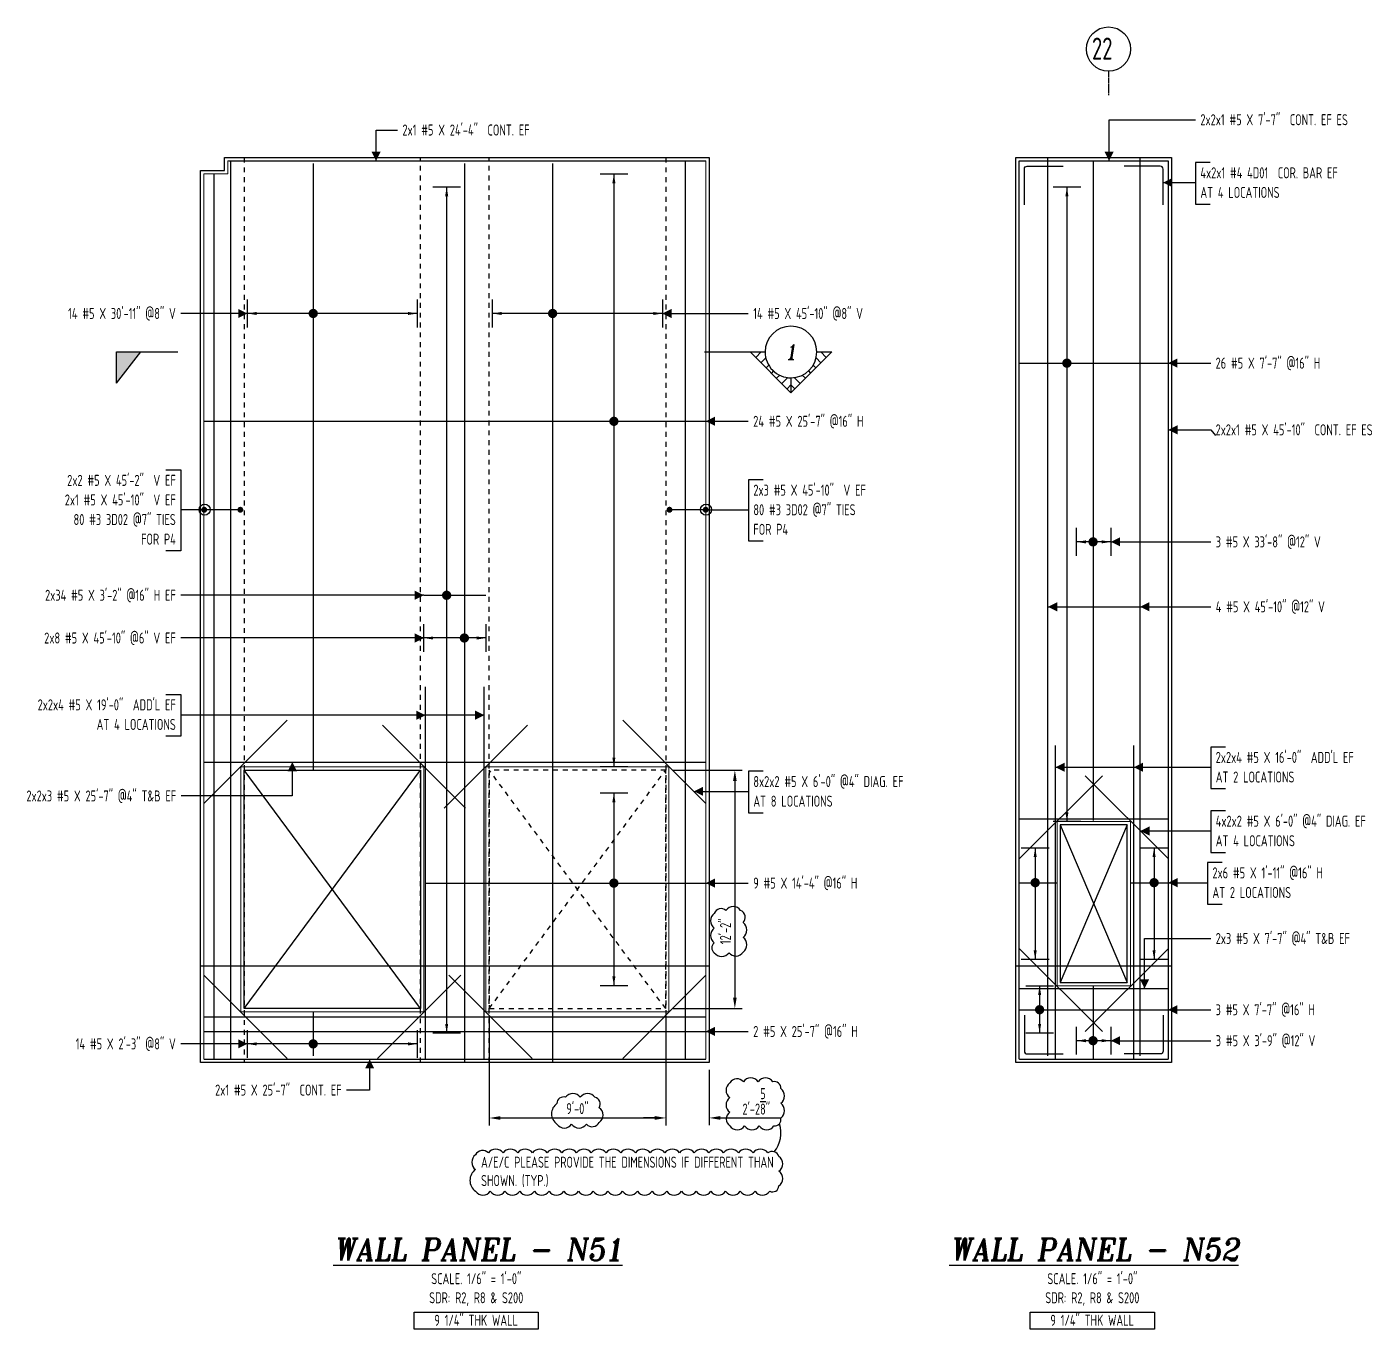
# Model space of a CAD drawing. Header units: inches. Extents: x -3675 to 33171, y -2273 to 1837.
# Drawn here: x 22789 to 23612, y 175 to 973 of the extents above; entities that cross this region are included whole.
import ezdxf
from ezdxf.enums import TextEntityAlignment as Align

# ---------------------------------------------------------------- set-up
doc = ezdxf.new("R2010")
doc.units = ezdxf.units.IN
doc.header["$MEASUREMENT"] = 0
doc.linetypes.add('HIDDEN', pattern=[6, 3, -3])
doc.linetypes.add('PHANTOM', pattern=[2.5, 1.25, -0.25, 0.25, -0.25, 0.25, -0.25])
doc.layers.get('0').update_dxf_attribs({"linetype": 'CONTINUOUS'})
doc.layers.get('Defpoints').update_dxf_attribs({"linetype": 'CONTINUOUS'})
for name, color, linetype in [('0-25', 7, 'CONTINUOUS'), ('0-25TEXT', 7, 'CONTINUOUS'), ('0-35', 3, 'CONTINUOUS'), ('0-35TEXT', 3, 'CONTINUOUS'), ('0-50', 10, 'CONTINUOUS'), ('3', 3, 'CONTINUOUS'), ('BAR-LBL', 2, 'CONTINUOUS'), ('DETAIL', 83, 'CONTINUOUS'), ('GRID', 8, 'PHANTOM'), ('Hatch', 253, 'CONTINUOUS'), ('hidden', 7, 'HIDDEN'), ('RANGELAY', 7, 'CONTINUOUS'), ('REBARS', 4, 'CONTINUOUS')]:
    doc.layers.add(name, color=color, linetype=linetype)
doc.layers.add('COVER', color=6, linetype='CONTINUOUS', lineweight=0, plot=False)
doc.styles.add('AR', font='ARCHQUIK.shx', dxfattribs={"width": 0.8})
doc.styles.add('ROMANT', font='romant')
doc.dimstyles.new('CADS_DIM_48', dxfattribs={"dimscale": 48, "dimtxt": 0.09375, "dimasz": 0.09375, "dimexe": 0.0625, "dimexo": 0.0625, "dimgap": 0.09375, "dimtad": 0, "dimtih": 1, "dimtoh": 1, "dimzin": 1, "dimdsep": 46, "dimlunit": 4, "dimtxsty": 'AR', "dimblk": 'CLOSED', "dimcen": 0.1875, "dimadec": 0, "dimazin": 0, "dimtfac": 1, "dimtofl": 0, "dimtmove": 0, "dimatfit": 1, "dimldrblk": 'DOTBLANK', "dimfxl": 1, "dimtzin": 0, "dimarcsym": 0})

# ---------------------------------------------------------------- blocks, each defined once
blk = doc.blocks.new('leadrblk')
blk.add_lwpolyline([(0, 0, 0, 1, 0), (1, 0, 1, 1, 0)], format="xyseb")
blk = doc.blocks.new('_DotBlank')
at = {"layer": '0-35', "color": 0, "lineweight": -2}
blk.add_line((-0.5, 0), (-1, 0), dxfattribs=at)
blk.add_circle((0, 0), 0.5, dxfattribs=at)
blk = doc.blocks.new('SECTARO')
at = {"linetype": 'Continuous'}
blk.add_line((33.32, 16.99), (20.13, 0), dxfattribs=at)
for p, q in [((33.32, 16.99), (33.32, 0)), ((33.32, 0), (0, 0))]:
    blk.add_line(p, q)
for points in [[(33.32, 0), (33.32, 16.99), (33.32, 0), (20.13, 0)], [(33.32, 16.99), (20.13, 0), (33.32, 0), (33.32, 16.99)]]:
    blk.add_solid(points, dxfattribs=at)
blk = doc.blocks.new('*X3')
at = {"color": 0, "linetype": 'Continuous'}
for p, q in [((-1.108, 0.278), (-1.075, 0.312)), ((-1.081, 0.217), (-1.031, 0.267)), ((-1.013, 0.197), (-0.986, 0.223)), ((-0.96, 0.161), (-0.942, 0.179)), ((-0.92, 0.112), (-0.898, 0.135)), ((-0.895, 0.05), (-0.854, 0.091)), ((-0.856, 0), (-0.81, 0.046)), ((-0.768, 0), (-0.765, 0.002))]:
    blk.add_line(p, q, dxfattribs=at)
blk = doc.blocks.new('*X2')
at = {"color": 0, "linetype": 'Continuous'}
for p, q in [((-1.108, 0.278), (-1.075, 0.312)), ((-0.96, 0.161), (-0.942, 0.179)), ((-0.856, 0), (-0.81, 0.046))]:
    blk.add_line(p, q, dxfattribs=at)
blk = doc.blocks.new('SECTNU')
at = {"linetype": 'Continuous'}
blk.add_line((-24.74, 0), (-32.81, 0), dxfattribs=at)
blk.add_line((0, 0), (-24.74, 0))
at = {"layer": '3'}
for p, q in [((-68.89, 0), (-46.81, 22.07)), ((-60.81, 0), (-68.89, 0))]:
    blk.add_line(p, q, dxfattribs=at)
at = {"layer": '3', "linetype": 'Continuous'}
blk.add_line((-46.81, 14), (-46.81, 22.07), dxfattribs=at)
at = {"layer": '3'}
for points in [[(-46.81, 22.07), (-24.74, 0), (-32.81, 0, 1)], [(-32.81, 0, 0.414214), (-46.81, 14)]]:
    blk.add_lwpolyline(points, format="xyb", dxfattribs=at)
for start, end in [(90, 180), (180, 0)]:
    blk.add_arc((-46.81, 0), 14, start, end, dxfattribs=at)
at = {"linetype": 'Continuous', "xscale": -64, "yscale": 64, "zscale": 64, "rotation": 359.9999999999999}
blk.add_blockref('*X3', (-117.73, 0), dxfattribs=at)
at = {"linetype": 'Continuous', "xscale": 64, "yscale": 64, "zscale": 64}
for name in ['*X3', '*X2']:
    blk.add_blockref(name, (24.1, 0), dxfattribs=at)
at = {"linetype": 'Continuous', "style": 'ROMANT', "oblique": 9, "width": 0.9}
blk.add_attdef('NO', text='', height=8, dxfattribs=at).set_placement((-46.81, 0), align=Align.MIDDLE)
blk = doc.blocks.new('*D411')
at = {"layer": 'Defpoints', "color": 0, "transparency": 16777216}
for p in [(23071.56, 371.56), (23179.56, 371.56), (23179.56, 304.59)]:
    blk.add_point(p, dxfattribs=at)
at = {"layer": 'DETAIL', "color": 0, "lineweight": -2, "transparency": 16777216}
for p, q in [((23071.56, 367.06), (23071.56, 300.09)), ((23179.56, 367.06), (23179.56, 300.09)), ((23078.31, 304.59), (23172.81, 304.59))]:
    blk.add_line(p, q, dxfattribs=at)
at = {"layer": 'DETAIL', "color": 0, "transparency": 16777216}
for points in [[(23078.31, 305.71), (23078.31, 303.46), (23071.56, 304.59)], [(23172.81, 305.71), (23172.81, 303.46), (23179.56, 304.59)]]:
    blk.add_solid(points, dxfattribs=at)
at = {"layer": 'DETAIL', "color": 0, "transparency": 16777216, "insert": (23125.56, 310.33), "char_height": 6.75, "attachment_point": 5, "style": 'AR'}
blk.add_mtext('9\'-0"', dxfattribs=at)
blk = doc.blocks.new('*D412')
at = {"layer": 'Defpoints', "color": 0, "transparency": 16777216}
for p in [(23179.56, 338.56), (23206.18, 338.56), (23206.18, 304.64)]:
    blk.add_point(p, dxfattribs=at)
at = {"layer": 'DETAIL', "color": 0, "lineweight": -2, "transparency": 16777216}
for p, q in [((23179.56, 334.06), (23179.56, 300.14)), ((23206.18, 334.06), (23206.18, 300.14)), ((23172.81, 304.64), (23166.06, 304.64)), ((23212.93, 304.64), (23250.25, 304.64))]:
    blk.add_line(p, q, dxfattribs=at)
at = {"layer": 'DETAIL', "color": 0, "transparency": 16777216}
for points in [[(23172.81, 305.76), (23172.81, 303.51), (23179.56, 304.64)], [(23212.93, 305.76), (23212.93, 303.51), (23206.18, 304.64)]]:
    blk.add_solid(points, dxfattribs=at)
at = {"layer": 'DETAIL', "color": 0, "transparency": 16777216, "insert": (23234.97, 314.76), "char_height": 6.75, "attachment_point": 5, "style": 'AR'}
blk.add_mtext('2\'-2{\\H1.000000x;\\S5/8;}"', dxfattribs=at)
blk = doc.blocks.new('*D413')
at = {"layer": 'Defpoints', "color": 0, "transparency": 16777216}
for p in [(23179.56, 517.56), (23179.56, 371.56), (23221.87, 371.56)]:
    blk.add_point(p, dxfattribs=at)
at = {"layer": 'DETAIL', "color": 0, "lineweight": -2, "transparency": 16777216}
for p, q in [((23184.06, 517.56), (23226.37, 517.56)), ((23221.87, 510.81), (23221.87, 378.31)), ((23184.06, 371.56), (23226.37, 371.56))]:
    blk.add_line(p, q, dxfattribs=at)
at = {"layer": 'DETAIL', "color": 0, "transparency": 16777216}
for points in [[(23220.75, 510.81), (23223, 510.81), (23221.87, 517.56)], [(23220.75, 378.31), (23223, 378.31), (23221.87, 371.56)]]:
    blk.add_solid(points, dxfattribs=at)
at = {"layer": 'DETAIL', "color": 0, "transparency": 16777216, "insert": (23216.13, 418.87), "char_height": 6.75, "attachment_point": 5, "rotation": 90, "style": 'AR'}
blk.add_mtext('12\'-2"', dxfattribs=at)
blk = doc.blocks.new('*U2863', base_point=(23440.75, 385.56))
at = {"layer": 'REBARS', "color": 0}
blk.add_lwpolyline([(23441.06, 385.56), (23441.06, 340.56)], dxfattribs=at)
blk = doc.blocks.new('rendmark')
at = {"color": 4}
blk.add_line((0, -3), (0, 3), dxfattribs=at)
blk = doc.blocks.new('rarrow')
at = {"color": 7}
blk.add_solid([(2, -0.33), (2, 0.33), (0, 0)], dxfattribs=at)
blk = doc.blocks.new('*U2926', base_point=(23452, 351.9))
at = {"layer": 'RANGELAY'}
blk.add_line((23452, 351.9), (23431, 351.9), dxfattribs=at)
at = {"layer": 'RANGELAY', "xscale": 2.834645669291339, "yscale": 2.834645669291339}
for name, p, rotation in [('rendmark', (23431, 351.9), 359.999996929531), ('rendmark', (23452, 351.9), 180), ('rarrow', (23431, 351.9), 359.999996929531), ('rarrow', (23452, 351.9), 180)]:
    blk.add_blockref(name, p, dxfattribs=dict(at, rotation=rotation))
blk = doc.blocks.new('VPM7621F0')
at = {"const_width": 1}
blk.add_lwpolyline([(-0.5, 0, 1), (0.5, 0, 1)], format="xyb", close=True, dxfattribs=at)
blk = doc.blocks.new('*U2845', base_point=(23396.13, 340.87))
at = {"layer": 'REBARS', "color": 0}
blk.add_lwpolyline([(23396.13, 340.56), (23487.13, 340.56)], dxfattribs=at)
blk = doc.blocks.new('*U2846', base_point=(23396.13, 890.25))
at = {"layer": 'REBARS', "color": 0}
blk.add_lwpolyline([(23396.13, 890.56), (23487.13, 890.56)], dxfattribs=at)
blk = doc.blocks.new('*U2478', base_point=(23395.57, 340.56))
at = {"layer": 'REBARS', "color": 0}
blk.add_lwpolyline([(23395.88, 340.56), (23395.88, 890.56)], dxfattribs=at)
blk = doc.blocks.new('*U3180', base_point=(23478.41, 470.06))
at = {"layer": 'RANGELAY'}
blk.add_line((23478.41, 470.06), (23478.41, 401.56), dxfattribs=at)
at = {"layer": 'RANGELAY', "xscale": 2.834645669291339, "yscale": 2.834645669291339}
for name, p, rotation in [('rendmark', (23478.41, 470.06), 269.9999999999999), ('rarrow', (23478.41, 470.06), 269.9999999999999), ('rarrow', (23478.41, 401.56), 89.999996929531), ('rendmark', (23478.41, 401.56), 89.999996929531)]:
    blk.add_blockref(name, p, dxfattribs=dict(at, rotation=rotation))
blk = doc.blocks.new('VPM762370')
at = {"const_width": 1}
blk.add_lwpolyline([(-0.5, 0, 1), (0.5, 0, 1)], format="xyb", close=True, dxfattribs=at)
blk = doc.blocks.new('*U2765', base_point=(23464.13, 448.34))
at = {"layer": 'REBARS', "color": 0}
blk.add_lwpolyline([(23464.13, 448.65), (23487.13, 448.65)], dxfattribs=at)
blk = doc.blocks.new('*U3181', base_point=(23405.66, 470.06))
at = {"layer": 'RANGELAY'}
blk.add_line((23405.66, 470.06), (23405.66, 401.56), dxfattribs=at)
at = {"layer": 'RANGELAY', "xscale": 2.834645669291339, "yscale": 2.834645669291339}
for name, p, rotation in [('rendmark', (23405.66, 470.06), 269.9999999999999), ('rarrow', (23405.66, 470.06), 269.9999999999999), ('rarrow', (23405.66, 401.56), 89.999996929531), ('rendmark', (23405.66, 401.56), 89.999996929531)]:
    blk.add_blockref(name, p, dxfattribs=dict(at, rotation=rotation))
blk = doc.blocks.new('VPM762450')
at = {"const_width": 1}
blk.add_lwpolyline([(-0.5, 0, 1), (0.5, 0, 1)], format="xyb", close=True, dxfattribs=at)
blk = doc.blocks.new('*U2766', base_point=(23396, 448.34))
at = {"layer": 'REBARS', "color": 0}
blk.add_lwpolyline([(23396, 448.65), (23419, 448.65)], dxfattribs=at)
blk = doc.blocks.new('*U2408', base_point=(23398.81, 343.56))
at = {"layer": 'REBARS', "color": 0}
blk.add_lwpolyline([(23399.06, 367.56), (23399.06, 345.56, 0.414214), (23400.81, 343.81), (23422.81, 343.81)], format="xyb", dxfattribs=at)
blk = doc.blocks.new('*U2409', base_point=(23484.2, 343.56))
at = {"layer": 'REBARS', "color": 0}
blk.add_lwpolyline([(23483.95, 367.56), (23483.95, 345.56, -0.414214), (23482.2, 343.81), (23460.2, 343.81)], format="xyb", dxfattribs=at)
blk = doc.blocks.new('*U2410', base_point=(23398.81, 887.56))
at = {"layer": 'REBARS', "color": 0}
blk.add_lwpolyline([(23399.06, 863.56), (23399.06, 885.56, -0.414213), (23400.81, 887.31), (23422.81, 887.31)], format="xyb", dxfattribs=at)
blk = doc.blocks.new('*U2848', base_point=(23396.13, 384.12))
at = {"layer": 'REBARS', "color": 0}
blk.add_lwpolyline([(23396.13, 383.81), (23487.13, 383.81)], dxfattribs=at)
blk = doc.blocks.new('*U2849', base_point=(23396.13, 487.5))
at = {"layer": 'REBARS', "color": 0}
blk.add_lwpolyline([(23396.13, 487.81), (23487.13, 487.81)], dxfattribs=at)
blk = doc.blocks.new('*U2147', base_point=(23465.69, 340.56))
at = {"layer": 'REBARS', "color": 0}
blk.add_lwpolyline([(23466, 340.56), (23466, 532.56)], dxfattribs=at)
blk = doc.blocks.new('*U2148', base_point=(23418.38, 340.56))
at = {"layer": 'REBARS', "color": 0}
blk.add_lwpolyline([(23418.07, 340.56), (23418.07, 532.56)], dxfattribs=at)
blk = doc.blocks.new('*U2257', base_point=(23487.35, 408.22))
at = {"layer": 'REBARS', "color": 0}
blk.add_lwpolyline([(23487.13, 408.44), (23436.22, 357.53)], dxfattribs=at)
blk = doc.blocks.new('*U2258', base_point=(23395.66, 408.22))
at = {"layer": 'REBARS', "color": 0}
blk.add_lwpolyline([(23395.88, 408.44), (23446.79, 357.53)], dxfattribs=at)
blk = doc.blocks.new('*U2259', base_point=(23395.66, 463.4))
at = {"layer": 'REBARS', "color": 0}
blk.add_lwpolyline([(23395.88, 463.18), (23446.79, 514.09)], dxfattribs=at)
blk = doc.blocks.new('*U2260', base_point=(23487.35, 463.4))
at = {"layer": 'REBARS', "color": 0}
blk.add_lwpolyline([(23487.13, 463.18), (23436.22, 514.09)], dxfattribs=at)
blk = doc.blocks.new('*U2847', base_point=(23396.13, 370.56))
at = {"layer": 'REBARS', "color": 0}
blk.add_lwpolyline([(23396.13, 370.87), (23487.13, 370.87)], dxfattribs=at)
blk = doc.blocks.new('*U2925', base_point=(23408.36, 385.56))
at = {"layer": 'RANGELAY'}
blk.add_line((23408.36, 385.56), (23408.36, 356.56), dxfattribs=at)
at = {"layer": 'RANGELAY', "xscale": 2.834645669291339, "yscale": 2.834645669291339}
for name, p, rotation in [('rendmark', (23408.36, 385.56), 269.9999999999999), ('rarrow', (23408.36, 385.56), 269.9999999999999), ('rarrow', (23408.36, 356.56), 89.999996929531), ('rendmark', (23408.36, 356.56), 89.999996929531)]:
    blk.add_blockref(name, p, dxfattribs=dict(at, rotation=rotation))
blk = doc.blocks.new('VPM762990')
at = {"const_width": 1}
blk.add_lwpolyline([(-0.5, 0, 1), (0.5, 0, 1)], format="xyb", close=True, dxfattribs=at)
blk = doc.blocks.new('*U2479', base_point=(23487.44, 340.56))
at = {"layer": 'REBARS', "color": 0}
blk.add_lwpolyline([(23487.13, 340.56), (23487.13, 890.56)], dxfattribs=at)
blk = doc.blocks.new('*U2411', base_point=(23484.2, 887.56))
at = {"layer": 'REBARS', "color": 0}
blk.add_lwpolyline([(23483.95, 863.56), (23483.95, 885.56, 0.414213), (23482.2, 887.31), (23460.2, 887.31)], format="xyb", dxfattribs=at)
blk = doc.blocks.new('*U2862', base_point=(23440.75, 890.66))
at = {"layer": 'REBARS', "color": 0}
blk.add_lwpolyline([(23441.06, 890.66), (23441.06, 486.66)], dxfattribs=at)
blk = doc.blocks.new('*U2924', base_point=(23452, 657.28))
at = {"layer": 'RANGELAY'}
blk.add_line((23452, 657.28), (23431, 657.28), dxfattribs=at)
at = {"layer": 'RANGELAY', "xscale": 2.834645669291339, "yscale": 2.834645669291339}
for name, p, rotation in [('rendmark', (23431, 657.28), 359.999996929531), ('rendmark', (23452, 657.28), 180), ('rarrow', (23431, 657.28), 359.999996929531), ('rarrow', (23452, 657.28), 180)]:
    blk.add_blockref(name, p, dxfattribs=dict(at, rotation=rotation))
blk = doc.blocks.new('VPM762BE0')
at = {"const_width": 1}
blk.add_lwpolyline([(-0.5, 0, 1), (0.5, 0, 1)], format="xyb", close=True, dxfattribs=at)
blk = doc.blocks.new('*U2844', base_point=(23396.13, 766.4))
at = {"layer": 'REBARS', "color": 0}
blk.add_lwpolyline([(23396.13, 766.71), (23487.13, 766.71)], dxfattribs=at)
blk = doc.blocks.new('*U2923', base_point=(23425.07, 874.56))
at = {"layer": 'RANGELAY'}
blk.add_line((23425.07, 874.56), (23425.07, 486.06), dxfattribs=at)
at = {"layer": 'RANGELAY', "xscale": 2.834645669291339, "yscale": 2.834645669291339}
for name, p, rotation in [('rendmark', (23425.07, 874.56), 269.9999999999999), ('rarrow', (23425.07, 874.56), 269.9999999999999), ('rendmark', (23425.07, 486.06), 89.999996929531), ('rarrow', (23425.07, 486.06), 89.999996929531)]:
    blk.add_blockref(name, p, dxfattribs=dict(at, rotation=rotation))
blk = doc.blocks.new('VPM762CE0')
at = {"const_width": 1}
blk.add_lwpolyline([(-0.5, 0, 1), (0.5, 0, 1)], format="xyb", close=True, dxfattribs=at)
blk = doc.blocks.new('*U2476', base_point=(23469.55, 342.56))
at = {"layer": 'REBARS', "color": 0}
blk.add_lwpolyline([(23469.86, 342.56), (23469.86, 892.56)], dxfattribs=at)
blk = doc.blocks.new('*U2477', base_point=(23413.17, 342.56))
at = {"layer": 'REBARS', "color": 0}
blk.add_lwpolyline([(23413.48, 342.56), (23413.48, 892.56)], dxfattribs=at)
blk = doc.blocks.new('*U2475', base_point=(23110.05, 888.87))
at = {"layer": 'REBARS', "color": 0}
blk.add_lwpolyline([(23110.36, 888.87), (23110.36, 338.87)], dxfattribs=at)
blk = doc.blocks.new('*U2922', base_point=(23177.56, 797.11))
at = {"layer": 'RANGELAY'}
blk.add_line((23177.56, 797.11), (23073.56, 797.11), dxfattribs=at)
at = {"layer": 'RANGELAY', "xscale": 2.834645669291339, "yscale": 2.834645669291339}
for name, p, rotation in [('rendmark', (23073.56, 797.11), 359.9999969295309), ('rendmark', (23177.56, 797.11), 179.9999999999999), ('rarrow', (23073.56, 797.11), 359.9999969295309), ('rarrow', (23177.56, 797.11), 179.9999999999999)]:
    blk.add_blockref(name, p, dxfattribs=dict(at, rotation=rotation))
blk = doc.blocks.new('VPM762EE0')
at = {"const_width": 1}
blk.add_lwpolyline([(-0.5, 0, 1), (0.5, 0, 1)], format="xyb", close=True, dxfattribs=at)
blk = doc.blocks.new('*U2876', base_point=(23032.11, 448.07))
at = {"layer": 'REBARS', "color": 0}
blk.add_lwpolyline([(23032.11, 448.39), (23204.11, 448.39)], dxfattribs=at)
blk = doc.blocks.new('*U2921', base_point=(23147.85, 503.56))
at = {"layer": 'RANGELAY'}
blk.add_line((23147.85, 503.56), (23147.85, 385.56), dxfattribs=at)
at = {"layer": 'RANGELAY', "xscale": 2.834645669291339, "yscale": 2.834645669291339}
for name, p, rotation in [('rendmark', (23147.85, 503.56), 269.9999999999999), ('rarrow', (23147.85, 503.56), 269.9999999999999), ('rarrow', (23147.85, 385.56), 89.999996929531), ('rendmark', (23147.85, 385.56), 89.999996929531)]:
    blk.add_blockref(name, p, dxfattribs=dict(at, rotation=rotation))
blk = doc.blocks.new('VPM762FE0')
at = {"const_width": 1}
blk.add_lwpolyline([(-0.5, 0, 1), (0.5, 0, 1)], format="xyb", close=True, dxfattribs=at)
blk = doc.blocks.new('*U2591', base_point=(22896.93, 357.25))
at = {"layer": 'REBARS', "color": 0}
blk.add_lwpolyline([(22896.93, 357.56), (23203.93, 357.56)], dxfattribs=at)
blk = doc.blocks.new('*U2584', base_point=(22896.93, 730.78))
at = {"layer": 'REBARS', "color": 0}
blk.add_lwpolyline([(22896.93, 731.09), (23203.93, 731.09)], dxfattribs=at)
blk = doc.blocks.new('*U2920', base_point=(23147.85, 882.56))
at = {"layer": 'RANGELAY'}
blk.add_line((23147.85, 882.56), (23147.85, 519.56), dxfattribs=at)
at = {"layer": 'RANGELAY', "xscale": 2.834645669291339, "yscale": 2.834645669291339}
for name, p, rotation in [('rendmark', (23147.85, 882.56), 269.9999999999999), ('rarrow', (23147.85, 882.56), 269.9999999999999), ('rendmark', (23147.85, 519.56), 89.999996929531), ('rarrow', (23147.85, 519.56), 89.999996929531)]:
    blk.add_blockref(name, p, dxfattribs=dict(at, rotation=rotation))
blk = doc.blocks.new('VPM763180')
at = {"const_width": 1}
blk.add_lwpolyline([(-0.5, 0, 1), (0.5, 0, 1)], format="xyb", close=True, dxfattribs=at)
blk = doc.blocks.new('*U2919', base_point=(23045.5, 874.56))
at = {"layer": 'RANGELAY'}
blk.add_line((23045.5, 874.56), (23045.5, 356.56), dxfattribs=at)
at = {"layer": 'RANGELAY', "xscale": 2.834645669291339, "yscale": 2.834645669291339}
for name, p, rotation in [('rendmark', (23045.5, 874.56), 269.9999999999999), ('rarrow', (23045.5, 874.56), 269.9999999999999), ('rarrow', (23045.5, 356.56), 89.999996929531), ('rendmark', (23045.5, 356.56), 89.999996929531)]:
    blk.add_blockref(name, p, dxfattribs=dict(at, rotation=rotation))
blk = doc.blocks.new('VPM763200')
at = {"const_width": 1}
blk.add_lwpolyline([(-0.5, 0, 1), (0.5, 0, 1)], format="xyb", close=True, dxfattribs=at)
blk = doc.blocks.new('*U2818', base_point=(23031.56, 624.28))
at = {"layer": 'REBARS', "color": 0}
blk.add_lwpolyline([(23031.56, 624.59), (23069.56, 624.59)], dxfattribs=at)
blk = doc.blocks.new('*U2474', base_point=(23056.03, 888.87))
at = {"layer": 'REBARS', "color": 0}
blk.add_lwpolyline([(23056.35, 888.87), (23056.35, 338.87)], dxfattribs=at)
blk = doc.blocks.new('*U2918', base_point=(23069.56, 598.44))
at = {"layer": 'RANGELAY'}
blk.add_line((23069.56, 598.44), (23031.56, 598.44), dxfattribs=at)
at = {"layer": 'RANGELAY', "xscale": 2.834645669291339, "yscale": 2.834645669291339}
for name, p, rotation in [('rendmark', (23031.56, 598.44), 359.999996929531), ('rendmark', (23069.56, 598.44), 180), ('rarrow', (23031.56, 598.44), 359.999996929531), ('rarrow', (23069.56, 598.44), 180)]:
    blk.add_blockref(name, p, dxfattribs=dict(at, rotation=rotation))
blk = doc.blocks.new('VPM763360')
at = {"const_width": 1}
blk.add_lwpolyline([(-0.5, 0, 1), (0.5, 0, 1)], format="xyb", close=True, dxfattribs=at)
blk = doc.blocks.new('*U2109', base_point=(22963.53, 888.87))
at = {"layer": 'REBARS', "color": 0}
blk.add_lwpolyline([(22963.84, 888.87), (22963.84, 517.87)], dxfattribs=at)
blk = doc.blocks.new('*U2917', base_point=(23027.56, 797.11))
at = {"layer": 'RANGELAY'}
blk.add_line((23027.56, 797.11), (22923.56, 797.11), dxfattribs=at)
at = {"layer": 'RANGELAY', "xscale": 2.834645669291339, "yscale": 2.834645669291339}
for name, p, rotation in [('rendmark', (22923.56, 797.11), 359.9999969295309), ('rendmark', (23027.56, 797.11), 179.9999999999999), ('rarrow', (22923.56, 797.11), 359.9999969295309), ('rarrow', (23027.56, 797.11), 179.9999999999999)]:
    blk.add_blockref(name, p, dxfattribs=dict(at, rotation=rotation))
blk = doc.blocks.new('VPM7634C0')
at = {"const_width": 1}
blk.add_lwpolyline([(-0.5, 0, 1), (0.5, 0, 1)], format="xyb", close=True, dxfattribs=at)
blk = doc.blocks.new('*U2916', base_point=(23204.18, 676.96))
at = {"layer": 'REBARS', "color": 0, "const_width": 1.8}
for points in [[(23181.87, 677.86, 1), (23181.87, 676.06, 1), (23181.87, 677.86)], [(23204, 676.06, 1), (23204, 677.86, 1), (23204, 676.06)]]:
    blk.add_lwpolyline(points, format="xyb", dxfattribs=at)
at = {"layer": 'REBARS', "color": 0}
blk.add_lwpolyline([(23204, 676.96), (23181.87, 676.96)], dxfattribs=at)
blk = doc.blocks.new('*U2473', base_point=(23192.05, 340.56))
at = {"layer": 'REBARS', "color": 0}
blk.add_lwpolyline([(23191.73, 340.56), (23191.73, 890.56)], dxfattribs=at)
blk = doc.blocks.new('*U2472', base_point=(22913.66, 340.56))
at = {"layer": 'REBARS', "color": 0}
blk.add_lwpolyline([(22913.35, 340.56), (22913.35, 890.56)], dxfattribs=at)
blk = doc.blocks.new('*U2517', base_point=(22903.6, 340.56))
at = {"layer": 'REBARS', "color": 0}
blk.add_lwpolyline([(22903.28, 340.56), (22903.28, 882.56)], dxfattribs=at)
blk = doc.blocks.new('*U2915', base_point=(22919.43, 676.96))
at = {"layer": 'REBARS', "color": 0, "const_width": 1.8}
for points in [[(22897.12, 677.86, 1), (22897.12, 676.06, 1), (22897.12, 677.86)], [(22919.25, 676.06, 1), (22919.25, 677.86, 1), (22919.25, 676.06)]]:
    blk.add_lwpolyline(points, format="xyb", dxfattribs=at)
at = {"layer": 'REBARS', "color": 0}
blk.add_lwpolyline([(22919.25, 676.96), (22897.12, 676.96)], dxfattribs=at)
blk = doc.blocks.new('*U2661', base_point=(22912.18, 890.25))
at = {"layer": 'REBARS', "color": 0}
blk.add_lwpolyline([(22912.18, 890.56), (23204.18, 890.56)], dxfattribs=at)
blk = doc.blocks.new('*U2590', base_point=(22897.18, 340.87))
at = {"layer": 'REBARS', "color": 0}
blk.add_lwpolyline([(22897.18, 340.56), (23204.18, 340.56)], dxfattribs=at)
blk = doc.blocks.new('*U2249', base_point=(23043.76, 494.44))
at = {"layer": 'REBARS', "color": 0}
blk.add_lwpolyline([(23043.98, 494.22), (23094.89, 545.14)], dxfattribs=at)
blk = doc.blocks.new('*U2250', base_point=(22896.71, 391.72))
at = {"layer": 'REBARS', "color": 0}
blk.add_lwpolyline([(22896.93, 391.94), (22947.85, 341.03)], dxfattribs=at)
blk = doc.blocks.new('*U2251', base_point=(22896.71, 497.4))
at = {"layer": 'REBARS', "color": 0}
blk.add_lwpolyline([(22896.93, 497.18), (22947.85, 548.09)], dxfattribs=at)
blk = doc.blocks.new('*U2252', base_point=(23057.36, 494.44))
at = {"layer": 'REBARS', "color": 0}
blk.add_lwpolyline([(23057.14, 494.22), (23006.23, 545.14)], dxfattribs=at)
blk = doc.blocks.new('*U2253', base_point=(23204.41, 391.72))
at = {"layer": 'REBARS', "color": 0}
blk.add_lwpolyline([(23204.18, 391.94), (23153.27, 341.03)], dxfattribs=at)
blk = doc.blocks.new('*U2254', base_point=(23204.41, 497.4))
at = {"layer": 'REBARS', "color": 0}
blk.add_lwpolyline([(23204.18, 497.18), (23153.27, 548.09)], dxfattribs=at)
blk = doc.blocks.new('*U2255', base_point=(23046.71, 391.72))
at = {"layer": 'REBARS', "color": 0}
blk.add_lwpolyline([(23046.93, 391.94), (23097.85, 341.03)], dxfattribs=at)
blk = doc.blocks.new('*U2256', base_point=(23054.41, 391.72))
at = {"layer": 'REBARS', "color": 0}
blk.add_lwpolyline([(23054.18, 391.94), (23003.27, 341.03)], dxfattribs=at)
blk = doc.blocks.new('*U2833', base_point=(22963.53, 369.56))
at = {"layer": 'REBARS', "color": 0}
blk.add_lwpolyline([(22963.84, 369.56), (22963.84, 342.56)], dxfattribs=at)
blk = doc.blocks.new('*U2914', base_point=(23027.56, 349.95))
at = {"layer": 'RANGELAY'}
blk.add_line((23027.56, 349.95), (22923.56, 349.95), dxfattribs=at)
at = {"layer": 'RANGELAY', "xscale": 2.834645669291339, "yscale": 2.834645669291339}
for name, p, rotation in [('rendmark', (22923.56, 349.95), 359.9999969295309), ('rendmark', (23027.56, 349.95), 179.9999999999999), ('rarrow', (22923.56, 349.95), 359.9999969295309), ('rarrow', (23027.56, 349.95), 179.9999999999999)]:
    blk.add_blockref(name, p, dxfattribs=dict(at, rotation=rotation))
blk = doc.blocks.new('VPM763CC0')
at = {"const_width": 1}
blk.add_lwpolyline([(-0.5, 0, 1), (0.5, 0, 1)], format="xyb", close=True, dxfattribs=at)
blk = doc.blocks.new('*U2588', base_point=(22896.93, 366.92))
at = {"layer": 'REBARS', "color": 0}
blk.add_lwpolyline([(22896.93, 366.61), (23203.93, 366.61)], dxfattribs=at)
blk = doc.blocks.new('*U2589', base_point=(22896.93, 522.19))
at = {"layer": 'REBARS', "color": 0}
blk.add_lwpolyline([(22896.93, 522.51), (23203.93, 522.51)], dxfattribs=at)
blk = doc.blocks.new('*U2690', base_point=(23032.25, 340.56))
at = {"layer": 'REBARS', "color": 0}
blk.add_lwpolyline([(23032.56, 340.56), (23032.56, 568.56)], dxfattribs=at)
blk = doc.blocks.new('*U2691', base_point=(23068.87, 340.56))
at = {"layer": 'REBARS', "color": 0}
blk.add_lwpolyline([(23068.56, 340.56), (23068.56, 568.56)], dxfattribs=at)

msp = doc.modelspace()

# ---------------------------------------------------------------- linework, layer by layer
at = {"layer": '0-25'}
for p, q in [((22921.55964, 371.55797), (23029.55964, 517.55842)), ((23029.55964, 371.55797), (22921.55964, 517.55842))]:
    msp.add_line(p, q, dxfattribs=at)
for points in [[(23462.00429, 484.05797), (23421.00429, 387.55797)], [(23421.00429, 484.05797), (23462.00429, 387.55797)]]:
    msp.add_lwpolyline(points, dxfattribs=at)
at = {"layer": '0-25TEXT'}
for points in [[(23450.89341, 890.55797), (23450.89341, 915.73575), (23503.74813, 915.73575)], [(23002.28671, 890.55797), (23002.28671, 909.43038), (23015.46179, 909.43038)], [(23512.74719, 889.59892), (23503.74813, 889.59892), (23503.74813, 864.1016), (23512.74719, 864.1016)], [(23483.94882, 877.22522), (23503.74813, 877.22522)], [(22923.55964, 797.11081), (22882.74685, 797.11081)], [(23177.55964, 797.11081), (23230.10891, 797.11081)], [(23487.05356, 766.71055), (23513.05356, 766.71055)], [(23204.10891, 731.09126), (23230.10891, 731.09126)], [(23487.12924, 725.88458), (23513.05356, 725.88458)], [(23513.05356, 725.88458), (23513.05356, 725.88458), (23516.05324, 722.50993), (23516.05324, 722.50993)], [(22873.74779, 701.33018), (22882.74685, 701.33018), (22882.74685, 651.83538), (22873.74779, 651.83538)], [(23239.18369, 695.33081), (23230.18464, 695.33081), (23230.18464, 657.83475), (23239.18369, 657.83475)], [(23452.00429, 657.28238), (23513.12929, 657.28238)], [(23031.55964, 624.59233), (22882.74685, 624.59233)], [(23413.47986, 617.55797), (23513.12929, 617.55796)], [(23031.55964, 598.44045), (22882.74685, 598.44045)], [(22873.74779, 563.9027), (22882.74685, 563.9027), (22882.74685, 538.40537), (22873.74779, 538.40537)], [(23068.55964, 551.15403), (22882.74685, 551.15403)], [(23522.12834, 531.70502), (23513.12929, 531.70502), (23513.12929, 506.2077), (23522.12834, 506.2077)], [(22951.03107, 522.50615), (22951.03107, 501.72554), (22882.97461, 501.72554)], [(23418.07093, 519.33132), (23513.12929, 519.33132)], [(23239.18369, 516.92055), (23230.18464, 516.92055), (23230.18464, 491.42323), (23239.18369, 491.42323)], [(23196.81383, 504.54685), (23230.18464, 504.54685)], [(23522.12834, 492.67133), (23513.12929, 492.67133), (23513.12929, 467.17401), (23522.12834, 467.17401)], [(23470.00726, 480.29763), (23513.12929, 480.29763)], [(23520.1191, 461.02663), (23511.12005, 461.02663), (23511.12005, 435.52931), (23520.1191, 435.52931)], [(23204.10891, 448.38582), (23230.10891, 448.38582)], [(23487.12929, 448.65293), (23511.12005, 448.65293)], [(23472.60094, 383.80701), (23472.60094, 414.48367), (23513.12929, 414.48367)], [(23487.05356, 370.87289), (23513.05356, 370.87289)], [(23204.10891, 357.56367), (23230.10891, 357.56367)], [(22923.55964, 349.95178), (22882.74685, 349.95178)], [(23452.00429, 351.90447), (23513.12929, 351.90447)], [(22998.37879, 340.55797), (22998.37879, 321.68555), (22984.22677, 321.68555)]]:
    msp.add_lwpolyline(points, dxfattribs=at)
at = {"layer": '0-35'}
for points in [[(22909.55964, 892.55797), (23206.18464, 892.55797), (23206.18464, 338.55797), (22894.93464, 338.55797), (22894.93464, 884.55797), (22909.55964, 884.55797)], [(23393.87929, 892.55797), (23489.12929, 892.55797), (23489.12929, 338.55797), (23393.87929, 338.55797)], [(22921.55964, 517.55842), (23029.55964, 517.55842), (23029.55964, 371.55797), (22921.55964, 371.55797)], [(23462.00429, 484.05797), (23421.00429, 484.05797), (23421.00429, 387.55797), (23462.00429, 387.55797)]]:
    msp.add_lwpolyline(points, close=True, dxfattribs=at)
at = {"layer": '0-50'}
for points in [[(23025.67796, 185.69915), (23101.5648, 185.69915), (23101.5648, 175.34279), (23025.67796, 175.34279)], [(23402.67991, 185.69915), (23478.56675, 185.69915), (23478.56675, 175.34279), (23402.67991, 175.34279)]]:
    msp.add_lwpolyline(points, close=True, dxfattribs=at)
msp.add_circle((23450.50738, 959.01421), 13.54592, dxfattribs=at)
at = {"layer": 'COVER'}
for points in [[(22911.55964, 890.55797), (23204.18464, 890.55797), (23204.18464, 340.55797), (22896.93464, 340.55797), (22896.93464, 882.55797), (22911.55964, 882.55797)], [(23395.87929, 890.55797), (23487.12929, 890.55797), (23487.12929, 340.55797), (23395.87929, 340.55797)], [(22919.55964, 519.55842), (23031.55964, 519.55842), (23031.55964, 369.55797), (22919.55964, 369.55797)], [(23181.55964, 519.55842), (23069.55964, 519.55842), (23069.55964, 369.55797), (23181.55964, 369.55797)], [(23464.00429, 486.05797), (23419.00429, 486.05797), (23419.00429, 385.55797), (23464.00429, 385.55797)]]:
    msp.add_lwpolyline(points, close=True, dxfattribs=at)
at = {"layer": 'DETAIL'}
for points in [[(23209.30032, 405.78008, 0.52056705), (23218.30032, 405.78008, 0.52056705), (23226.90107, 406.17933, 0.52056705), (23226.90107, 415.17933, 0.52056705), (23226.90107, 424.17933, 0.52056705), (23225.41265, 431.6909, 0.52056705), (23216.41265, 431.6909, 0.52056705), (23209.30032, 429.80323, 0.52056705), (23209.30032, 420.80323, 0.52056705), (23209.30032, 411.80323, 0.52056705)], [(23218.81705, 299.70765, 0.52056705), (23227.81705, 299.70765, 0.52056705), (23236.81705, 299.70765, 0.52056705), (23245.81705, 299.70765, 0.52056705), (23249.95323, 304.57148, 0.52056705), (23249.95323, 313.57148, 0.52056705), (23249.95323, 322.57148, 0.52056705), (23245.12777, 326.74602, 0.52056705), (23236.12777, 326.74602, 0.52056705), (23227.12777, 326.74602, 0.52056705), (23218.81705, 326.05675, 0.52056705), (23218.81705, 317.05675, 0.52056705), (23218.81705, 308.05675, 0.52056705)], [(23112.99892, 300.79726, 0.52056705), (23121.99892, 300.79726, 0.52056705), (23130.99892, 300.79726, 0.52056705), (23138.90378, 301.89239, 0.52056705), (23138.90378, 310.89239, 0.52056705), (23136.24957, 317.23819, 0.52056705), (23127.24957, 317.23819, 0.52056705), (23118.24957, 317.23819, 0.52056705), (23112.99892, 313.48884, 0.52056705)], [(23063.19925, 259.69241, 0.52056705), (23072.19925, 259.69241, 0.52056705), (23081.19925, 259.69241, 0.52056705), (23090.19925, 259.69241, 0.52056705), (23099.19925, 259.69241, 0.52056705), (23108.19925, 259.69241, 0.52056705), (23117.19925, 259.69241, 0.52056705), (23126.19925, 259.69241, 0.52056705), (23135.19925, 259.69241, 0.52056705), (23144.19925, 259.69241, 0.52056705), (23153.19925, 259.69241, 0.52056705), (23162.19925, 259.69241, 0.52056705), (23171.19925, 259.69241, 0.52056705), (23180.19925, 259.69241, 0.52056705), (23189.19925, 259.69241, 0.52056705), (23198.19925, 259.69241, 0.52056705), (23207.19925, 259.69241, 0.52056705), (23216.19925, 259.69241, 0.52056705), (23225.19925, 259.69241, 0.52056705), (23234.19925, 259.69241, 0.52056705), (23243.19925, 259.69241, 0.52056705), (23248.85992, 263.03174, 0.52056705), (23248.85992, 272.03174, 0.52056705), (23248.85992, 281.03174, 0.52056705), (23242.01945, 283.19126, 0.52056705), (23233.01945, 283.19126, 0.52056705), (23224.01945, 283.19126, 0.52056705), (23215.01945, 283.19126, 0.52056705), (23206.01945, 283.19126, 0.52056705), (23197.01945, 283.19126, 0.52056705), (23188.01945, 283.19126, 0.52056705), (23179.01945, 283.19126, 0.52056705), (23170.01945, 283.19126, 0.52056705), (23161.01945, 283.19126, 0.52056705), (23152.01945, 283.19126, 0.52056705), (23143.01945, 283.19126, 0.52056705), (23134.01945, 283.19126, 0.52056705), (23125.01945, 283.19126, 0.52056705), (23116.01945, 283.19126, 0.52056705), (23107.01945, 283.19126, 0.52056705), (23098.01945, 283.19126, 0.52056705), (23089.01945, 283.19126, 0.52056705), (23080.01945, 283.19126, 0.52056705), (23071.01945, 283.19126, 0.52056705), (23063.19925, 282.01146, 0.52056705), (23063.19925, 273.01146, 0.52056705)]]:
    msp.add_lwpolyline(points, format="xyb", close=True, dxfattribs=at)
msp.add_arc((23231.7549, 295.3793), 18.30116, 321.12055985, 18.09322676, dxfattribs=at)
at = {"layer": 'GRID', "lineweight": -3}
msp.add_lwpolyline([(23450.50738, 945.46829), (23450.50738, 930.52327)], dxfattribs=at)
at = {"layer": 'Hatch'}
for p, q in [((23206.18464, 397.55797), (22894.93464, 397.55797)), ((23489.12929, 397.55797), (23393.87929, 397.55797))]:
    msp.add_line(p, q, dxfattribs=at)
at = {"layer": 'hidden'}
for p, q in [((22921.55964, 892.55797), (22921.55964, 338.55797)), ((23029.55964, 338.55797), (23029.55964, 892.55797)), ((23071.55964, 338.55797), (23071.55964, 892.55797)), ((23179.55964, 892.55797), (23179.55964, 338.55797)), ((23179.55964, 371.55797), (23071.55964, 517.55842)), ((23071.55964, 371.55797), (23179.55964, 517.55842))]:
    msp.add_line(p, q, dxfattribs=at)
msp.add_lwpolyline([(23179.55964, 517.55842), (23071.55964, 517.55842), (23071.55964, 371.55797), (23179.55964, 371.55797)], close=True, dxfattribs=at)

# ---------------------------------------------------------------- block references
ref = msp.add_blockref('SECTNU', (23203.34549, 773.53371), dxfattribs=dict(xscale=1.129181470141702, yscale=1.129181470141702, zscale=1.129181470141702, rotation=180))
ref.add_attrib('NO', '1', dxfattribs={"linetype": 'Continuous', "height": 9.03345, "style": 'ROMANT', "oblique": 9, "width": 0.9}).set_placement((23256.20552, 773.53369), align=Align.MIDDLE)
at = {"xscale": 1.129181470141702, "yscale": 1.129181470141702, "zscale": 1.129181470141702, "rotation": 180}
msp.add_blockref('SECTARO', (22881.09169, 773.53371), dxfattribs=at)
at = {"layer": '0-25TEXT'}
for name, p, xscale, yscale, rotation in [('leadrblk', (23002.28671, 890.55797), 5.623937007874017, 2.250708661417324, 90.00000153523449), ('leadrblk', (23450.89341, 890.55797), 5.623937007874017, 2.250708661417324, 90.00000153523449), ('leadrblk', (22923.55964, 797.11081), 5.623937007874017, 2.250708661417324, 180.000003070469), ('VPM7634C0', (22963.84137, 797.11081), 2.834645669291338, 2.834645669291338, 179.9999999999999), ('VPM762EE0', (23110.36315, 797.11081), 2.834645669291338, 2.834645669291338, 179.9999999999999), ('VPM762CE0', (23425.0701, 766.71055), 2.834645669291338, 2.834645669291338, 269.9999999999999), ('VPM763180', (23147.84791, 731.09126), 2.834645669291338, 2.834645669291338, 269.9999999999999), ('VPM762BE0', (23441.06134, 657.28238), 2.834645669291338, 2.834645669291338, 179.9999999999999), ('leadrblk', (23031.55964, 624.59233), 5.623937007874017, 2.250708661417324, 180.000003070469), ('VPM763200', (23045.50222, 624.59233), 2.834645669291338, 2.834645669291338, 269.9999999999999), ('leadrblk', (23031.55964, 598.44045), 5.623937007874017, 2.250708661417324, 180.000003070469), ('VPM763360', (23056.34739, 598.44045), 2.834645669291338, 2.834645669291338, 179.9999999999999), ('leadrblk', (23032.55961, 551.15403), 5.623937007874017, 2.250708661417324, 180.000003070469), ('leadrblk', (23068.55964, 551.15403), 5.623937007874017, 2.250708661417324, 180.000003070469), ('leadrblk', (22951.03107, 522.50615), 5.623937007874017, 2.250708661417324, 270.0000046057035), ('VPM762FE0', (23147.84791, 448.38582), 2.834645669291338, 2.834645669291338, 269.9999999999999), ('VPM762450', (23405.66221, 448.65287), 2.834645669291338, 2.834645669291338, 270), ('VPM762370', (23478.41106, 448.65287), 2.834645669291338, 2.834645669291338, 270), ('leadrblk', (23472.60094, 383.80701), -5.623937007874017, 2.250708661417324, 269.9999953942965), ('VPM762990', (23408.36323, 370.87289), 2.834645669291338, 2.834645669291338, 269.9999999999999), ('VPM7621F0', (23441.06134, 351.90447), 2.834645669291338, 2.834645669291338, 179.9999999999999), ('leadrblk', (22923.55964, 349.95178), 5.623937007874017, 2.250708661417324, 180.000003070469), ('VPM763CC0', (22963.84137, 349.95178), 2.834645669291338, 2.834645669291338, 179.9999999999999), ('leadrblk', (22998.37879, 340.55797), 5.623937007874017, 2.250708661417324, 270.0000015352345)]:
    msp.add_blockref(name, p, dxfattribs=dict(at, xscale=xscale, yscale=yscale, rotation=rotation))
at = {"layer": '0-25TEXT', "xscale": 5.623937007874017, "yscale": 2.250708661417324}
for p in [(23483.94882, 877.22522), (23177.55964, 797.1108), (23487.05356, 766.71055), (23204.10891, 731.09126), (23487.12924, 725.88458), (23452.00429, 657.28238), (23413.47986, 617.55797), (23469.86206, 617.55799), (23418.07092, 519.33133), (23466.00429, 519.33132), (23196.81383, 504.54685), (23470.00726, 480.29763), (23204.10891, 448.38582), (23487.12929, 448.65293), (23487.05356, 370.87289), (23204.10891, 357.56367), (23452.00429, 351.90447)]:
    msp.add_blockref('leadrblk', p, dxfattribs=at)
at = {"layer": 'RANGELAY'}
for name, p in [('*U2920', (23147.84791, 882.55797)), ('*U2919', (23045.50222, 874.55797)), ('*U2923', (23425.0701, 874.55797)), ('*U2917', (23027.55964, 797.11081)), ('*U2922', (23177.55964, 797.11081)), ('*U2924', (23452.00429, 657.28238)), ('*U2918', (23069.55964, 598.44045)), ('*U2921', (23147.84792, 503.55842)), ('*U3181', (23405.66221, 470.05797)), ('*U3180', (23478.41106, 470.05797)), ('*U2925', (23408.36323, 385.55797)), ('*U2914', (23027.55964, 349.95178)), ('*U2926', (23452.00429, 351.90447))]:
    msp.add_blockref(name, p, dxfattribs=at)
at = {"layer": 'REBARS', "color": 4}
for name, p in [('*U2661', (22912.18202, 890.24547)), ('*U2472', (22913.65799, 340.55796)), ('*U2473', (23192.04568, 340.55796)), ('*U2478', (23395.56697, 340.55797)), ('*U2846', (23396.12929, 890.24547)), ('*U2477', (23413.16744, 342.55796)), ('*U2862', (23440.74884, 890.6641)), ('*U2476', (23469.54965, 342.55796)), ('*U2479', (23487.44161, 340.55797)), ('*U2517', (22903.59526, 340.55796)), ('*U2109', (22963.52887, 888.87216)), ('*U2474', (23056.03488, 888.87216)), ('*U2475', (23110.05065, 888.87216)), ('*U2410', (23398.80976, 887.55797)), ('*U2411', (23484.19882, 887.55797)), ('*U2844', (23396.12929, 766.39805)), ('*U2584', (22896.93464, 730.77876)), ('*U2915', (22919.43451, 676.95775)), ('*U2916', (23204.18455, 676.95774)), ('*U2818', (23031.55964, 624.27983)), ('*U2690', (23032.2472, 340.55797)), ('*U2691', (23068.87207, 340.55797)), ('*U2251', (22896.71354, 497.39688)), ('*U2252', (23057.35776, 494.44485)), ('*U2249', (23043.76151, 494.44485)), ('*U2254', (23204.40561, 497.39701)), ('*U2148', (23418.38337, 340.55797)), ('*U2147', (23465.69185, 340.55797)), ('*U2589', (22896.93464, 522.19365)), ('*U2259', (23395.65832, 463.39655)), ('*U2260', (23487.35026, 463.39655)), ('*U2849', (23396.12929, 487.49639)), ('*U2876', (23032.10891, 448.07332)), ('*U2766', (23396.00429, 448.34044)), ('*U2765', (23464.12929, 448.34044)), ('*U2258', (23395.65832, 408.21938)), ('*U2257', (23487.35026, 408.21938)), ('*U2250', (22896.71351, 391.71954)), ('*U2256', (23054.40577, 391.71954)), ('*U2255', (23046.71367, 391.71938)), ('*U2253', (23204.40561, 391.71938)), ('*U2848', (23396.12929, 384.11954)), ('*U2863', (23440.74884, 385.55797)), ('*U2847', (23396.12929, 370.56039)), ('*U2588', (22896.93464, 366.92274)), ('*U2833', (22963.52887, 369.55797)), ('*U2408', (23398.80976, 343.55797)), ('*U2409', (23484.19882, 343.55797)), ('*U2591', (22896.93464, 357.25117)), ('*U2590', (22897.18464, 340.87047)), ('*U2845', (23396.12929, 340.87047))]:
    msp.add_blockref(name, p, dxfattribs=at)

# ---------------------------------------------------------------- texts
at = {"color": 7, "linetype": 'Continuous', "style": 'ROMANT', "oblique": 9, "width": 0.95}
for s, p in [('%%UWALL PANEL - N51', (23064.99326, 217.27105)), ('%%UWALL PANEL - N52', (23441.99521, 217.27105))]:
    msp.add_text(s, height=13.5, dxfattribs=at).set_placement(p, align=Align.CENTER)
at = {"layer": '0-35TEXT', "style": 'AR', "width": 0.8}
for s, height, p in [('AT 4 LOCATIONS', 6.7498312, (23506.74782, 867.8512)), ('FOR P4', 6.749831, (23233.18432, 661.58436)), ('AT 2 LOCATIONS', 6.7498312, (23516.12897, 509.9573)), ('AT 8 LOCATIONS', 6.7498312, (23233.18432, 495.17283)), ('AT 4 LOCATIONS', 6.7498312, (23516.12897, 470.92362)), ('AT 2 LOCATIONS', 6.7498312, (23514.11973, 439.27892))]:
    msp.add_text(s, height=height, dxfattribs=at).set_placement(p)
for s, height, p in [('FOR P4', 6.749831, (22879.74716, 655.58498)), ('AT 4 LOCATIONS', 6.7498312, (22879.74716, 542.15498))]:
    msp.add_text(s, height=height, dxfattribs=at).set_placement(p, align=Align.RIGHT)
for s, p in [('SCALE. 1/6" = 1\'-0"', (23063.62138, 202.82416)), ('SCALE. 1/6" = 1\'-0"', (23440.62333, 202.82416)), ('SDR: R2, R8 & S200', (23063.62138, 191.15597)), ('SDR: R2, R8 & S200', (23440.62333, 191.15597)), ('9 1/4" THK WALL', (23063.54446, 177.36795)), ('9 1/4" THK WALL', (23440.54641, 177.36795))]:
    msp.add_text(s, height=6.7498312, dxfattribs=at).set_placement(p, align=Align.CENTER)
at = {"layer": '0-50', "style": 'AR', "width": 0.8}
msp.add_text('22', height=13.5, dxfattribs=at).set_placement((23440.38751, 952.52775))
at = {"layer": 'BAR-LBL', "style": 'AR', "width": 0.8}
for s, p in [('2x1 #5 X 24\'-4"  CONT. EF', (23018.46148, 906.05573)), ('2x2x1 #5 X 7\'-7"  CONT. EF ES', (23506.74782, 912.3611)), ('4x2x1 #4 4D01  COR. BAR EF', (23506.74782, 879.84994)), ('14 #5 X 45\'-10" @8" V', (23233.10859, 793.73616)), ('26 #5 X 7\'-7" @16" H', (23516.05324, 763.3359)), ('24 #5 X 25\'-7" @16" H', (23233.10859, 727.71661)), ('2x2x1 #5 X 45\'-10"  CONT. EF ES', (23516.05324, 722.50993)), ('2x3 #5 X 45\'-10"  V EF', (23233.18432, 685.58184)), ('80 #3 3D02 @7" TIES', (23233.18432, 673.5831)), ('3 #5 X 33\'-8" @12" V', (23516.12897, 653.90773)), ('4 #5 X 45\'-10" @12" V', (23516.12897, 614.18332)), ('2x2x4 #5 X 16\'-0"  ADD\'L EF', (23516.12897, 521.95604)), ('8x2x2 #5 X 6\'-0" @4" DIAG. EF', (23233.18432, 507.17157)), ('4x2x2 #5 X 6\'-0" @4" DIAG. EF', (23516.12897, 482.92236)), ('9 #5 X 14\'-4" @16" H', (23233.10859, 445.01118)), ('2x6 #5 X 1\'-11" @16" H', (23514.11973, 451.27766)), ('2x3 #5 X 7\'-7" @4" T&B EF', (23516.12897, 411.10902)), ('3 #5 X 7\'-7" @16" H', (23516.05324, 367.49824)), ('2 #5 X 25\'-7" @16" H', (23233.10859, 354.18902)), ('3 #5 X 3\'-9" @12" V', (23516.12897, 348.52983))]:
    msp.add_text(s, height=6.7492913, dxfattribs=at).set_placement(p)
for s, p in [('14 #5 X 30\'-11" @8" V', (22879.74716, 793.73616)), ('2x2 #5 X 45\'-2"  V EF', (22879.74716, 691.5812)), ('2x1 #5 X 45\'-10"  V EF', (22879.74716, 679.58246)), ('80 #3 3D02 @7" TIES', (22879.74716, 667.58372)), ('2x34 #5 X 3\'-2" @16" H EF', (22879.74716, 621.21768)), ('2x8 #5 X 45\'-10" @6" V EF', (22879.74716, 595.06581)), ('2x2x4 #5 X 19\'-0"  ADD\'L EF', (22879.74716, 554.15372)), ('2x2x3 #5 X 25\'-7" @4" T&B EF', (22879.97493, 498.3509)), ('14 #5 X 2\'-3" @8" V', (22879.74716, 346.57714)), ('2x1 #5 X 25\'-7"  CONT. EF', (22981.22708, 318.31091))]:
    msp.add_text(s, height=6.7492913, dxfattribs=at).set_placement(p, align=Align.RIGHT)
at = {"layer": 'DETAIL', "insert": (23066.54974, 280.9053), "char_height": 6.7498312, "width": 190.9524352, "attachment_point": 1, "style": 'AR'}
msp.add_mtext('A/E/C PLEASE PROVIDE THE DIMENSIONS IF DIFFERENT THAN SHOWN. (TYP.)', dxfattribs=at)

# ---------------------------------------------------------------- dimensions: what is measured, and where the dimension line sits
at = {"layer": 'DETAIL'}
dim = msp.add_linear_dim(base=(23221.8746, 371.55797), p1=(23179.55964, 517.55842), p2=(23179.55964, 371.55797), angle=90, dimstyle='CADS_DIM_48', override={"dimscale": 72, "dimgap": 0.03125, "dimtad": 1, "dimtih": 0, "dimtoh": 0, "dimdec": 3, "dimtdec": 3}, dxfattribs=at)
dim.commit()
dim.dimension.update_dxf_attribs({"geometry": '*D413', "text_midpoint": (23221.8746, 418.86663), "dimtype": 160})
for base, p1, p2, picture, middle in [((23179.55964, 304.58841), (23071.55964, 371.55797), (23179.55964, 371.55797), '*D411', (23125.55964, 310.32979)), ((23206.18464, 304.63991), (23179.55964, 338.55797), (23206.18464, 338.55797), '*D412', (23234.96912, 314.76491))]:
    dim = msp.add_linear_dim(base=base, p1=p1, p2=p2, dimstyle='CADS_DIM_48', override={"dimscale": 72, "dimgap": 0.03125, "dimtad": 1, "dimtih": 0, "dimtoh": 0, "dimdec": 3, "dimtdec": 3}, dxfattribs=at)
    dim.commit()
    dim.dimension.update_dxf_attribs({"geometry": picture, "text_midpoint": middle})

# ---------------------------------------------------------------- leaders
at = {"layer": '0-25TEXT'}
for points in [[(22897.43464, 676.95774), (22882.74685, 676.95774)], [(23204.18455, 676.95774), (23230.18464, 676.95774)]]:
    msp.add_leader(points, dimstyle='CADS_DIM_48', override={"dimscale": 72, "dimgap": 0.03125, "dimtad": 0, "dimtih": 0, "dimtoh": 0, "dimdec": 3, "dimtdec": 3}, dxfattribs=at)

doc.saveas('drawing.dxf')
